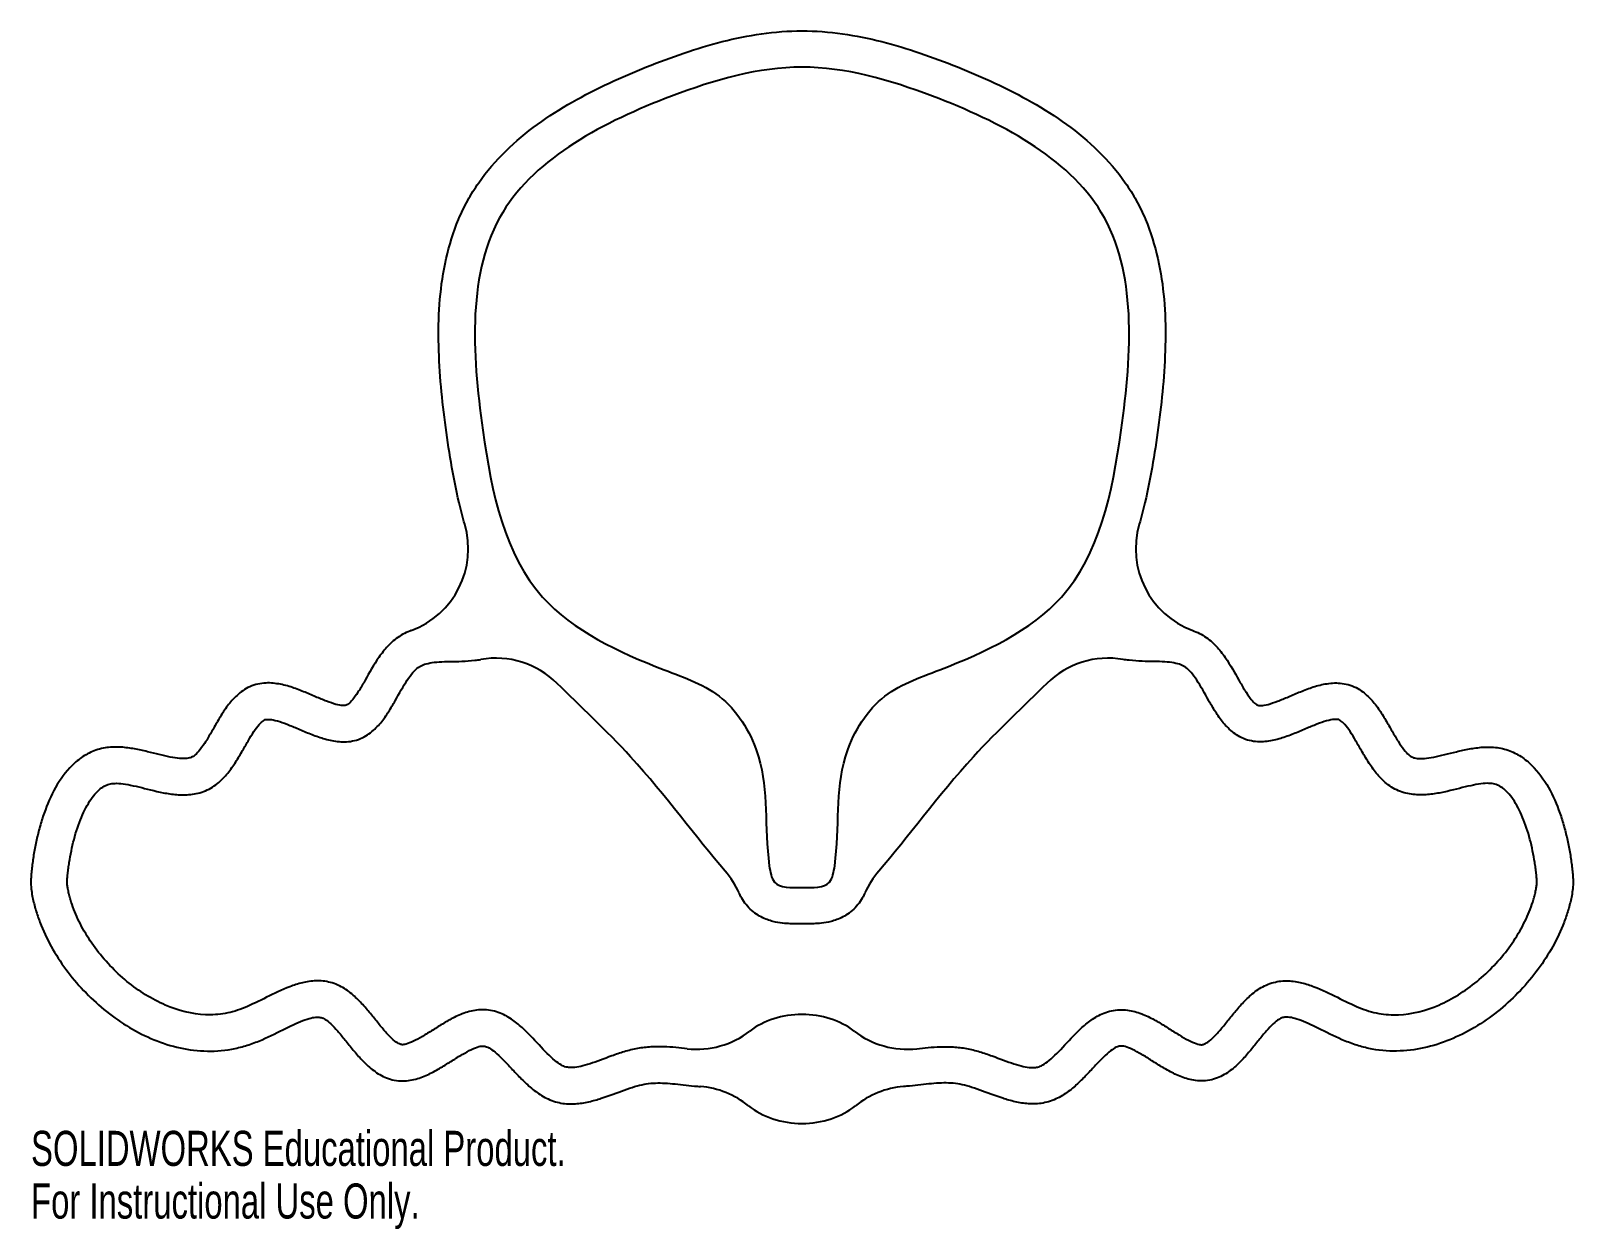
# Model space of a CAD drawing. Header units: millimetres. Extents: x -106 to 106, y -110 to 55.
import ezdxf

# ---------------------------------------------------------------- set-up
doc = ezdxf.new("R2010")
doc.units = ezdxf.units.MM
doc.styles.add('SLDTEXTSTYLE0', font='TXT', dxfattribs={"width": 0.7})

msp = doc.modelspace()

# ---------------------------------------------------------------- linework, layer by layer
at = {"color": 7, "linetype": 'Continuous', "lineweight": 25}
for centre, start, end in [((-58, -16.34), 290.1603, 16.3702), ((58, -16.34), 163.6298, 249.8397), ((-42.2, -43.41), 45.2615, 99.9118), ((42.2, -43.41), 80.0882, 134.7385), ((-19.65, -68.61), 23.8593, 41.0488), ((19.65, -68.61), 138.9512, 156.1407), ((-14.51, -73.28), 263.6412, 307.6887), ((14.51, -73.28), 232.3113, 276.3588), ((-14.94, -102.38), 50.8234, 85.5336), ((14.94, -102.38), 94.4664, 129.1766)]:
    msp.add_arc(centre, 12, start, end, dxfattribs=at)
for start_param, end_param in [(3.912166, 5.512612), (0.743949, 2.397643)]:
    msp.add_ellipse((0, -88), major_axis=(-10, 0), ratio=0.75, start_param=start_param, end_param=end_param, dxfattribs=at)
for points, knots in [([(-46.49, -12.96), (-46.77, -11.98), (-47.51, -9.16), (-48.42, -4.45), (-49.22, 1.05), (-49.86, 6.67), (-50.17, 12.36), (-50.01, 18.04), (-49.19, 23.65), (-47.79, 28.18), (-46.13, 31.64), (-44.08, 34.95), (-40.93, 38.56), (-36.53, 42.21), (-31.7, 45.27), (-26.61, 47.87), (-21.42, 50.08), (-16.29, 51.99), (-11.01, 53.6), (-5.61, 54.71), (0, 55.15), (5.61, 54.71), (11.01, 53.6), (16.29, 51.99), (21.42, 50.08), (26.61, 47.87), (31.7, 45.27), (36.53, 42.21), (40.93, 38.56), (44.08, 34.95), (46.13, 31.64), (47.79, 28.18), (49.19, 23.65), (50.01, 18.04), (50.17, 12.36), (49.86, 6.67), (49.22, 1.05), (48.42, -4.45), (47.51, -9.16), (46.77, -11.98), (46.49, -12.96)], [0.2259057, 0.2259057, 0.2259057, 0.2259057, 0.234375, 0.25, 0.265625, 0.28125, 0.296875, 0.3125, 0.328125, 0.34375, 0.3515625, 0.359375, 0.375, 0.390625, 0.40625, 0.421875, 0.4375, 0.453125, 0.46875, 0.484375, 0.5, 0.515625, 0.53125, 0.546875, 0.5625, 0.578125, 0.59375, 0.609375, 0.625, 0.640625, 0.6484375, 0.65625, 0.671875, 0.6875, 0.703125, 0.71875, 0.734375, 0.75, 0.765625, 0.7740943, 0.7740943, 0.7740943, 0.7740943]), ([(0, -63), (-1.53, -63), (-3.99, -63.16), (-5.35, -55.27), (-4.15, -46.81), (-10.24, -36.15), (-22.37, -31.94), (-39.51, -23.95), (-45.01, 1.71), (-46.72, 32.35), (-21.1, 45.69), (0, 51.7), (21.1, 45.69), (46.72, 32.35), (45.01, 1.71), (39.51, -23.95), (22.37, -31.94), (10.24, -36.15), (4.15, -46.81), (5.35, -55.27), (3.99, -63.16), (1.53, -63), (0, -63)], [0, 0, 0, 0, 0.012029, 0.019387, 0.066378, 0.095785, 0.123665, 0.184474, 0.260641, 0.354547, 0.442523, 0.5, 0.557477, 0.645453, 0.739359, 0.815526, 0.876335, 0.904215, 0.933622, 0.980613, 0.987971, 1, 1, 1, 1]), ([(-53.86, -27.6), (-53.93, -27.63), (-54.31, -27.77), (-55.02, -28.1), (-56.25, -28.9), (-57.47, -30.11), (-59, -32.22), (-60.16, -34.37), (-61.21, -36.16), (-61.95, -37.19), (-62.45, -37.68), (-62.73, -37.85), (-62.86, -37.9), (-62.99, -37.93), (-63.38, -37.95), (-64.18, -37.82), (-65.5, -37.37), (-67.03, -36.74), (-68.69, -36.02), (-70.45, -35.35), (-72.34, -34.86), (-74.07, -34.77), (-75.59, -35.1), (-76.98, -35.74), (-78.3, -36.86), (-79.49, -38.36), (-80.46, -39.93), (-81.34, -41.48), (-82.16, -42.89), (-82.95, -44.05), (-83.55, -44.68), (-83.93, -44.96), (-84.22, -45.11), (-84.74, -45.25), (-85.74, -45.26), (-87.49, -45), (-89.63, -44.42), (-91.97, -43.89), (-93.82, -43.63), (-95.81, -43.64), (-97.84, -44.2), (-99.55, -45.2), (-101.45, -46.93), (-103.22, -49.59), (-104.45, -52.6), (-105.19, -55.09), (-105.62, -56.96), (-105.9, -58.48), (-106.07, -59.67), (-106.17, -60.54), (-106.25, -61.35), (-106.31, -62.39), (-106.22, -63.44), (-106.05, -64.37), (-105.86, -65.22), (-105.54, -66.38), (-104.86, -68.37), (-103.56, -71.15), (-100.84, -75.36), (-96.42, -80.04), (-90.98, -83.47), (-86.2, -85.1), (-82.45, -85.65), (-79.25, -85.46), (-76.69, -84.84), (-74.23, -83.94), (-71.5, -82.56), (-69.15, -81.42), (-67.65, -80.94), (-66.79, -80.83), (-66.25, -80.9), (-65.79, -81.09), (-64.96, -81.72), (-64.01, -82.74), (-62.98, -84), (-61.87, -85.39), (-60.66, -86.79), (-59.28, -88.11), (-57.87, -89.03), (-56.49, -89.52), (-54.94, -89.74), (-53.18, -89.46), (-51.38, -88.73), (-49.74, -87.82), (-48.22, -86.85), (-46.8, -85.96), (-45.52, -85.26), (-44.66, -84.93), (-44.17, -84.84), (-43.92, -84.83), (-43.74, -84.85), (-43.4, -84.95), (-42.78, -85.29), (-41.82, -86.08), (-40.75, -87.16), (-39.6, -88.42), (-38.34, -89.73), (-36.94, -90.99), (-35.29, -92.09), (-33.21, -92.8), (-31.21, -92.85), (-29.36, -92.55), (-27.08, -91.88), (-24.98, -91.05), (-23.05, -90.4), (-21.76, -90.07), (-20.54, -89.93), (-19.23, -89.92), (-17.84, -90.02), (-16.37, -90.18), (-15.09, -90.32), (-14.28, -90.4), (-14, -90.42)], [0.0851385, 0.0851385, 0.0851385, 0.0851385, 0.0859375, 0.0898438, 0.09375, 0.1015625, 0.109375, 0.125, 0.1328125, 0.140625, 0.1484375, 0.1523438, 0.15625, 0.1601562, 0.1640625, 0.171875, 0.1796875, 0.1875, 0.1953125, 0.203125, 0.2109375, 0.21875, 0.2226562, 0.2265625, 0.234375, 0.2421875, 0.25, 0.2578125, 0.265625, 0.2734375, 0.28125, 0.2851562, 0.2890625, 0.296875, 0.3046875, 0.3125, 0.328125, 0.3359375, 0.34375, 0.3515625, 0.359375, 0.3671875, 0.375, 0.390625, 0.40625, 0.4140625, 0.421875, 0.4296875, 0.4335938, 0.4375, 0.4414062, 0.4453125, 0.4492188, 0.453125, 0.4570312, 0.4609375, 0.46875, 0.484375, 0.5, 0.53125, 0.5625, 0.578125, 0.59375, 0.609375, 0.6171875, 0.625, 0.640625, 0.65625, 0.6640625, 0.671875, 0.6796875, 0.6875, 0.6953125, 0.703125, 0.7109375, 0.71875, 0.7265625, 0.734375, 0.7421875, 0.7460938, 0.75, 0.7578125, 0.765625, 0.7734375, 0.78125, 0.7890625, 0.796875, 0.8046875, 0.8085938, 0.8125, 0.8164062, 0.8203125, 0.828125, 0.8359375, 0.84375, 0.8515625, 0.859375, 0.8671875, 0.875, 0.8828125, 0.890625, 0.8984375, 0.90625, 0.921875, 0.9296875, 0.9375, 0.9453125, 0.953125, 0.9609375, 0.96875, 0.9765625, 0.9804559, 0.9804559, 0.9804559, 0.9804559]), ([(53.86, -27.6), (53.93, -27.63), (54.31, -27.77), (55.02, -28.1), (56.25, -28.9), (57.47, -30.11), (59, -32.22), (60.16, -34.37), (61.21, -36.16), (61.95, -37.19), (62.45, -37.68), (62.73, -37.85), (62.86, -37.9), (62.99, -37.93), (63.38, -37.95), (64.18, -37.82), (65.5, -37.37), (67.03, -36.74), (68.69, -36.02), (70.45, -35.35), (72.34, -34.86), (74.07, -34.77), (75.59, -35.1), (76.98, -35.74), (78.3, -36.86), (79.49, -38.36), (80.46, -39.93), (81.34, -41.48), (82.16, -42.89), (82.95, -44.05), (83.55, -44.68), (83.93, -44.96), (84.22, -45.11), (84.74, -45.25), (85.74, -45.26), (87.49, -45), (89.63, -44.42), (91.97, -43.89), (93.82, -43.63), (95.81, -43.64), (97.84, -44.2), (99.55, -45.2), (101.45, -46.93), (103.22, -49.59), (104.45, -52.6), (105.19, -55.09), (105.62, -56.96), (105.9, -58.48), (106.07, -59.67), (106.17, -60.54), (106.25, -61.35), (106.31, -62.39), (106.22, -63.44), (106.05, -64.37), (105.86, -65.22), (105.54, -66.38), (104.86, -68.37), (103.56, -71.15), (100.84, -75.36), (96.42, -80.04), (90.98, -83.47), (86.2, -85.1), (82.45, -85.65), (79.25, -85.46), (76.69, -84.84), (74.23, -83.94), (71.5, -82.56), (69.15, -81.42), (67.65, -80.94), (66.79, -80.83), (66.25, -80.9), (65.79, -81.09), (64.96, -81.72), (64.01, -82.74), (62.98, -84), (61.87, -85.39), (60.66, -86.79), (59.28, -88.11), (57.87, -89.03), (56.49, -89.52), (54.94, -89.74), (53.18, -89.46), (51.38, -88.73), (49.74, -87.82), (48.22, -86.85), (46.8, -85.96), (45.52, -85.26), (44.66, -84.93), (44.17, -84.84), (43.92, -84.83), (43.74, -84.85), (43.4, -84.95), (42.78, -85.29), (41.82, -86.08), (40.75, -87.16), (39.6, -88.42), (38.34, -89.73), (36.94, -90.99), (35.29, -92.09), (33.21, -92.8), (31.21, -92.85), (29.36, -92.55), (27.08, -91.88), (24.98, -91.05), (23.05, -90.4), (21.76, -90.07), (20.54, -89.93), (19.23, -89.92), (17.84, -90.02), (16.37, -90.18), (15.09, -90.32), (14.28, -90.4), (14, -90.42)], [0.0851385, 0.0851385, 0.0851385, 0.0851385, 0.0859375, 0.0898438, 0.09375, 0.1015625, 0.109375, 0.125, 0.1328125, 0.140625, 0.1484375, 0.1523438, 0.15625, 0.1601562, 0.1640625, 0.171875, 0.1796875, 0.1875, 0.1953125, 0.203125, 0.2109375, 0.21875, 0.2226562, 0.2265625, 0.234375, 0.2421875, 0.25, 0.2578125, 0.265625, 0.2734375, 0.28125, 0.2851562, 0.2890625, 0.296875, 0.3046875, 0.3125, 0.328125, 0.3359375, 0.34375, 0.3515625, 0.359375, 0.3671875, 0.375, 0.390625, 0.40625, 0.4140625, 0.421875, 0.4296875, 0.4335938, 0.4375, 0.4414062, 0.4453125, 0.4492188, 0.453125, 0.4570312, 0.4609375, 0.46875, 0.484375, 0.5, 0.53125, 0.5625, 0.578125, 0.59375, 0.609375, 0.6171875, 0.625, 0.640625, 0.65625, 0.6640625, 0.671875, 0.6796875, 0.6875, 0.6953125, 0.703125, 0.7109375, 0.71875, 0.7265625, 0.734375, 0.7421875, 0.7460938, 0.75, 0.7578125, 0.765625, 0.7734375, 0.78125, 0.7890625, 0.796875, 0.8046875, 0.8085938, 0.8125, 0.8164062, 0.8203125, 0.828125, 0.8359375, 0.84375, 0.8515625, 0.859375, 0.8671875, 0.875, 0.8828125, 0.890625, 0.8984375, 0.90625, 0.921875, 0.9296875, 0.9375, 0.9453125, 0.953125, 0.9609375, 0.96875, 0.9765625, 0.9804559, 0.9804559, 0.9804559, 0.9804559]), ([(-15.84, -85.21), (-16.34, -85.15), (-17.38, -85.04), (-19.04, -84.92), (-20.81, -84.93), (-22.69, -85.14), (-24.53, -85.61), (-26.78, -86.39), (-28.82, -87.19), (-30.53, -87.68), (-31.59, -87.84), (-32.38, -87.79), (-32.95, -87.61), (-33.82, -87.06), (-35.17, -85.86), (-36.68, -84.18), (-38.38, -82.45), (-39.81, -81.23), (-41.26, -80.39), (-42.62, -79.95), (-43.76, -79.8), (-44.86, -79.86), (-46.22, -80.15), (-47.74, -80.76), (-49.39, -81.68), (-50.92, -82.65), (-52.34, -83.54), (-53.6, -84.24), (-54.62, -84.63), (-55.1, -84.67), (-55.26, -84.64), (-55.54, -84.55), (-56.1, -84.22), (-56.99, -83.39), (-57.99, -82.23), (-59.06, -80.89), (-60.21, -79.48), (-61.49, -78.11), (-62.99, -76.87), (-64.98, -75.96), (-67.03, -75.78), (-68.89, -76.08), (-71.18, -76.84), (-73.82, -78.14), (-76.83, -79.64), (-79.48, -80.45), (-83.13, -80.68), (-87.81, -79.52), (-92.29, -76.72), (-95.43, -73.79), (-97.49, -71.33), (-98.9, -69.14), (-99.81, -67.35), (-100.38, -66.01), (-100.76, -64.89), (-101, -64.01), (-101.16, -63.35), (-101.26, -62.76), (-101.29, -62.29), (-101.27, -61.82), (-101.2, -61.06), (-101.11, -60.32), (-100.96, -59.29), (-100.72, -57.97), (-100.35, -56.36), (-99.73, -54.27), (-98.74, -51.88), (-97.53, -50.12), (-96.55, -49.25), (-95.84, -48.85), (-95.18, -48.66), (-94.21, -48.63), (-92.92, -48.8), (-90.93, -49.25), (-88.66, -49.87), (-86.22, -50.25), (-84.27, -50.27), (-82.55, -49.88), (-81.21, -49.18), (-80.08, -48.32), (-78.96, -47.09), (-77.9, -45.51), (-76.98, -43.93), (-76.14, -42.45), (-75.35, -41.19), (-74.63, -40.3), (-74.07, -39.9), (-73.9, -39.84), (-73.19, -39.82), (-72.04, -40.11), (-70.61, -40.64), (-69.02, -41.32), (-67.33, -42.03), (-65.54, -42.64), (-63.92, -42.95), (-62.51, -42.94), (-61.38, -42.72), (-60.34, -42.28), (-59.16, -41.5), (-58.02, -40.32), (-56.97, -38.81), (-55.76, -36.74), (-54.68, -34.77), (-53.62, -33.34), (-53.01, -32.76), (-52.6, -32.5), (-52.11, -32.27), (-51.32, -32.05), (-50.05, -31.91), (-48.56, -31.87), (-46.9, -31.85), (-45.44, -31.76), (-44.54, -31.64), (-44.26, -31.59)], [0.0314439, 0.0314439, 0.0314439, 0.0314439, 0.0390625, 0.046875, 0.0546875, 0.0625, 0.0703125, 0.078125, 0.09375, 0.1015625, 0.109375, 0.1171875, 0.125, 0.1328125, 0.140625, 0.15625, 0.1640625, 0.171875, 0.1796875, 0.1835938, 0.1875, 0.1914062, 0.1953125, 0.203125, 0.2109375, 0.21875, 0.2265625, 0.234375, 0.2421875, 0.25, 0.2539062, 0.2578125, 0.265625, 0.2734375, 0.28125, 0.2890625, 0.296875, 0.3046875, 0.3125, 0.3203125, 0.328125, 0.3359375, 0.34375, 0.359375, 0.375, 0.390625, 0.40625, 0.4375, 0.46875, 0.484375, 0.5, 0.515625, 0.5234375, 0.53125, 0.5390625, 0.5429688, 0.546875, 0.5507812, 0.5546875, 0.5585938, 0.5625, 0.5664062, 0.5703125, 0.578125, 0.5859375, 0.59375, 0.609375, 0.625, 0.6328125, 0.640625, 0.6484375, 0.65625, 0.6640625, 0.671875, 0.6875, 0.6953125, 0.703125, 0.7109375, 0.7148438, 0.71875, 0.7265625, 0.734375, 0.7421875, 0.75, 0.7578125, 0.765625, 0.7734375, 0.78125, 0.7890625, 0.796875, 0.8046875, 0.8125, 0.8203125, 0.828125, 0.8359375, 0.8398438, 0.84375, 0.8476562, 0.8515625, 0.859375, 0.8671875, 0.875, 0.890625, 0.8984375, 0.90625, 0.9101562, 0.9140625, 0.921875, 0.9296875, 0.9375, 0.9453125, 0.953125, 0.9566188, 0.9566188, 0.9566188, 0.9566188]), ([(15.84, -85.21), (16.34, -85.15), (17.38, -85.04), (19.04, -84.92), (20.81, -84.93), (22.69, -85.14), (24.53, -85.61), (26.78, -86.39), (28.82, -87.19), (30.53, -87.68), (31.59, -87.84), (32.38, -87.79), (32.95, -87.61), (33.82, -87.06), (35.17, -85.86), (36.68, -84.18), (38.38, -82.45), (39.81, -81.23), (41.26, -80.39), (42.62, -79.95), (43.76, -79.8), (44.86, -79.86), (46.22, -80.15), (47.74, -80.76), (49.39, -81.68), (50.92, -82.65), (52.34, -83.54), (53.6, -84.24), (54.62, -84.63), (55.1, -84.67), (55.26, -84.64), (55.54, -84.55), (56.1, -84.22), (56.99, -83.39), (57.99, -82.23), (59.06, -80.89), (60.21, -79.48), (61.49, -78.11), (62.99, -76.87), (64.98, -75.96), (67.03, -75.78), (68.89, -76.08), (71.18, -76.84), (73.82, -78.14), (76.83, -79.64), (79.48, -80.45), (83.13, -80.68), (87.81, -79.52), (92.29, -76.72), (95.43, -73.79), (97.49, -71.33), (98.9, -69.14), (99.81, -67.35), (100.38, -66.01), (100.76, -64.89), (101, -64.01), (101.16, -63.35), (101.26, -62.76), (101.29, -62.29), (101.27, -61.82), (101.2, -61.06), (101.11, -60.32), (100.96, -59.29), (100.72, -57.97), (100.35, -56.36), (99.73, -54.27), (98.74, -51.88), (97.53, -50.12), (96.55, -49.25), (95.84, -48.85), (95.18, -48.66), (94.21, -48.63), (92.92, -48.8), (90.93, -49.25), (88.66, -49.87), (86.22, -50.25), (84.27, -50.27), (82.55, -49.88), (81.21, -49.18), (80.08, -48.32), (78.96, -47.09), (77.9, -45.51), (76.98, -43.93), (76.14, -42.45), (75.35, -41.19), (74.63, -40.3), (74.07, -39.9), (73.9, -39.84), (73.19, -39.82), (72.04, -40.11), (70.61, -40.64), (69.02, -41.32), (67.33, -42.03), (65.54, -42.64), (63.92, -42.95), (62.51, -42.94), (61.38, -42.72), (60.34, -42.28), (59.16, -41.5), (58.02, -40.32), (56.97, -38.81), (55.76, -36.74), (54.68, -34.77), (53.62, -33.34), (53.01, -32.76), (52.6, -32.5), (52.11, -32.27), (51.32, -32.05), (50.05, -31.91), (48.56, -31.87), (46.9, -31.85), (45.44, -31.76), (44.54, -31.64), (44.26, -31.59)], [0.0314439, 0.0314439, 0.0314439, 0.0314439, 0.0390625, 0.046875, 0.0546875, 0.0625, 0.0703125, 0.078125, 0.09375, 0.1015625, 0.109375, 0.1171875, 0.125, 0.1328125, 0.140625, 0.15625, 0.1640625, 0.171875, 0.1796875, 0.1835938, 0.1875, 0.1914062, 0.1953125, 0.203125, 0.2109375, 0.21875, 0.2265625, 0.234375, 0.2421875, 0.25, 0.2539062, 0.2578125, 0.265625, 0.2734375, 0.28125, 0.2890625, 0.296875, 0.3046875, 0.3125, 0.3203125, 0.328125, 0.3359375, 0.34375, 0.359375, 0.375, 0.390625, 0.40625, 0.4375, 0.46875, 0.484375, 0.5, 0.515625, 0.5234375, 0.53125, 0.5390625, 0.5429688, 0.546875, 0.5507812, 0.5546875, 0.5585938, 0.5625, 0.5664062, 0.5703125, 0.578125, 0.5859375, 0.59375, 0.609375, 0.625, 0.6328125, 0.640625, 0.6484375, 0.65625, 0.6640625, 0.671875, 0.6875, 0.6953125, 0.703125, 0.7109375, 0.7148438, 0.71875, 0.7265625, 0.734375, 0.7421875, 0.75, 0.7578125, 0.765625, 0.7734375, 0.78125, 0.7890625, 0.796875, 0.8046875, 0.8125, 0.8203125, 0.828125, 0.8359375, 0.8398438, 0.84375, 0.8476562, 0.8515625, 0.859375, 0.8671875, 0.875, 0.890625, 0.8984375, 0.90625, 0.9101562, 0.9140625, 0.921875, 0.9296875, 0.9375, 0.9453125, 0.953125, 0.9566188, 0.9566188, 0.9566188, 0.9566188]), ([(-10.6, -60.73), (-14.52, -56.23), (-21.67, -46.23), (-30.65, -37.96), (-33.75, -34.89)], [0.7826126, 0.7826126, 0.7826126, 0.7826126, 0.8663339, 0.9241123, 0.9241123, 0.9241123, 0.9241123]), ([(33.75, -34.89), (30.65, -37.96), (21.67, -46.23), (14.52, -56.23), (10.6, -60.73)], [0.4823083, 0.4823083, 0.4823083, 0.4823083, 0.5400867, 0.623808, 0.623808, 0.623808, 0.623808]), ([(8.67, -63.76), (8.63, -63.86), (8.45, -64.23), (8.07, -64.91), (7.35, -65.81), (6.49, -66.55), (5.33, -67.26), (3.98, -67.73), (2.66, -67.94), (1.59, -68), (0.69, -68), (0, -68), (-0.69, -68), (-1.59, -68), (-2.66, -67.94), (-3.98, -67.73), (-5.33, -67.26), (-6.49, -66.55), (-7.35, -65.81), (-8.07, -64.91), (-8.45, -64.23), (-8.63, -63.86), (-8.67, -63.76)], [0.98592376, 0.98592376, 0.98592376, 0.98592376, 0.98632812, 0.98730469, 0.98828125, 0.98925781, 0.99023438, 0.9921875, 0.99414062, 0.99609375, 0.99804688, 1, 1.00195312, 1.00390625, 1.00585938, 1.0078125, 1.00976562, 1.01074219, 1.01171875, 1.01269531, 1.01367188, 1.01407624, 1.01407624, 1.01407624, 1.01407624])]:
    msp.add_open_spline(points, degree=3, knots=knots, dxfattribs=at)

# ---------------------------------------------------------------- texts
at = {"color": 7, "linetype": 'Continuous', "char_height": 4.8336, "attachment_point": 1, "style": 'SLDTEXTSTYLE0'}
for s, insert in [('SOLIDWORKS Educational Product.', (-106.26, -96.52)), ('For Instructional Use Only.', (-106.26, -103.77))]:
    msp.add_mtext(s, dxfattribs=dict(at, insert=insert))

doc.saveas('drawing.dxf')
